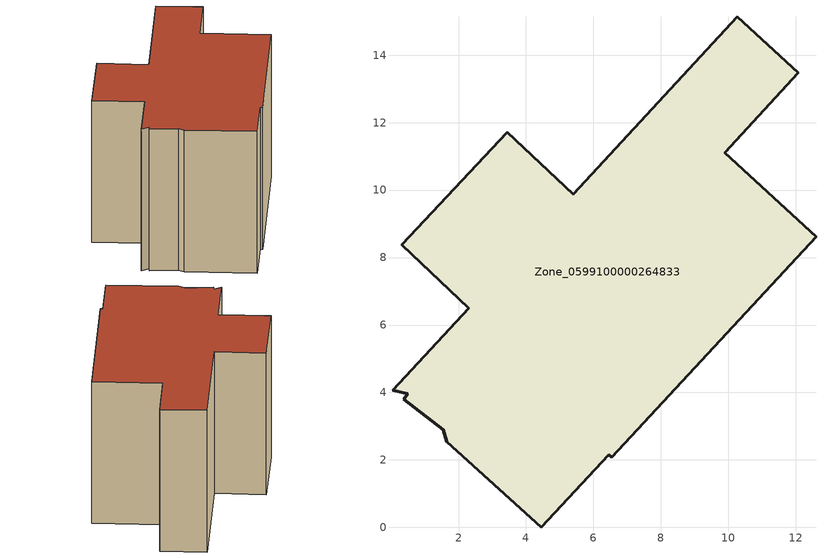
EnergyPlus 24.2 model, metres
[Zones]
Zone_0599100000264833
 floor ground (C_G): 2.31,6.5 0.31,8.38 3.45,11.72 5.41,9.87 10.26,15.14 12.08,13.47 9.9,11.1 12.6,8.62 6.54,2.07 6.45,2.15 4.46,0 1.65,2.54 1.54,2.9 0.38,3.8 0.5,3.96 0.04,4.06 z0
 wall outside (C_F): 9.9,11.1 12.08,13.47 10.26,15.14 5.41,9.87 3.45,11.72 0.31,8.38 2.31,6.5 0.04,4.06 0.5,3.96 0.38,3.8 1.54,2.9 1.65,2.54 4.46,0 6.45,2.15 6.54,2.07 12.6,8.62 9.9,11.1 z0:8.05
 roof outside (C_R): 10.26,15.14 5.41,9.87 3.45,11.72 0.31,8.38 2.31,6.5 0.04,4.06 0.5,3.96 0.38,3.8 1.54,2.9 1.65,2.54 4.46,0 6.45,2.15 6.54,2.07 12.6,8.62 9.9,11.1 12.08,13.47 z8.05
[BUILDING]
Pand.0599100000264833: North Axis=0; Terrain=City; Loads Convergence Tolerance Value=0.04; Temperature Convergence Tolerance Value=0.4; Solar Distribution=FullExterior; Maximum Number of Warmup Days=25; Minimum Number of Warmup Days=1
[Site:Location]
Rotterdam.The.Hague.AP_ZH_NLD Design_Conditions: Latitude=51.96; Longitude=4.45; Time Zone=1; Elevation=-4.5
[SITE:GROUNDTEMPERATURE:BUILDINGSURFACE]
18, 18, 18, 18, 18, 18, 18, 18, 18, 18, 18, 18
[MATERIAL] Thermal Absorptance=0.9; Solar Absorptance=0.7; Visible Absorptance=0.7
Name | Roughness | Thickness | Conductivity | Density | Specific Heat
G.TC.1975-1991 | MediumSmooth | 0.15 | 0.288461 | 540 | 1210
F.TC.1975-1991 | Rough | 0.3 | 0.230769 | 1920 | 840
R.TC.1975-1991 | MediumRough | 0.2 | 0.153846 | 1500 | 1000
[CONSTRUCTION]
C_G: G.TC.1975-1991
C_F: F.TC.1975-1991
C_R: R.TC.1975-1991
[ZONE]
Zone_0599100000264833: Type=1; Multiplier=1; Ceiling Height=Autocalculate; Volume=Autocalculate; Floor Area=autocalculate; Part of Total Floor Area=Yes
[ZONEINFILTRATION:DESIGNFLOWRATE]
Infil_Zone_0599100000264833: Zone or ZoneList or Space or SpaceList=Zone_0599100000264833; Schedule=AlwaysOn; Design Flow Rate Calculation Method=Flow/Area; Flow Rate per Floor Area=0.003; Constant Term Coefficient=1; Temperature Term Coefficient=0; Velocity Term Coefficient=0; Velocity Squared Term Coefficient=0
[HVACTEMPLATE:ZONE:IDEALLOADSAIRSYSTEM]
Zone_0599100000264833: Maximum Heating Supply Air Temperature=50; Minimum Cooling Supply Air Temperature=13; Maximum Heating Supply Air Humidity Ratio=0.0156; Minimum Cooling Supply Air Humidity Ratio=0.0077; Heating Limit=NoLimit; Cooling Limit=NoLimit; Dehumidification Control Type=ConstantSensibleHeatRatio; Cooling Sensible Heat Ratio=0.7; Dehumidification Setpoint=60; Humidification Control Type=None; Humidification Setpoint=30; Outdoor Air Method=None; Outdoor Air Flow Rate per Person=0.00944; Outdoor Air Flow Rate per Zone Floor Area=0; Outdoor Air Flow Rate per Zone=0; Demand Controlled Ventilation Type=None; Outdoor Air Economizer Type=NoEconomizer; Heat Recovery Type=None; Sensible Heat Recovery Effectiveness=0.7; Latent Heat Recovery Effectiveness=0.65
[ZONECONTROL:THERMOSTAT]
ThermostatControl_Zone_0599100000264833: Zone or ZoneList=Zone_0599100000264833; Control Type Schedule=DualSetpointControlType; Control 1=Thermostat_Zone_0599100000264833; Temperature Difference Between Cutout And Setpoint=0
[THERMOSTATSETPOINT:DUALSETPOINT]
Thermostat_Zone_0599100000264833: Heating Setpoint Temperature Schedule=HeatingSetpoint_Zone_0599100000264833; Cooling Setpoint Temperature Schedule=CoolingSetpoint_Zone_0599100000264833
[SCHEDULE:COMPACT]
HeatingSetpoint_Zone_0599100000264833: Through: 12/31, For: AllDays, Until: 24:00, 21
CoolingSetpoint_Zone_0599100000264833: Through: 12/31, For: AllDays, Until: 24:00, 24
DualSetpointControlType: Through: 12/31, For: AllDays, Until: 24:00, 4
AlwaysOn: Through: 12/31, For: AllDays, Until: 24:00, 1
